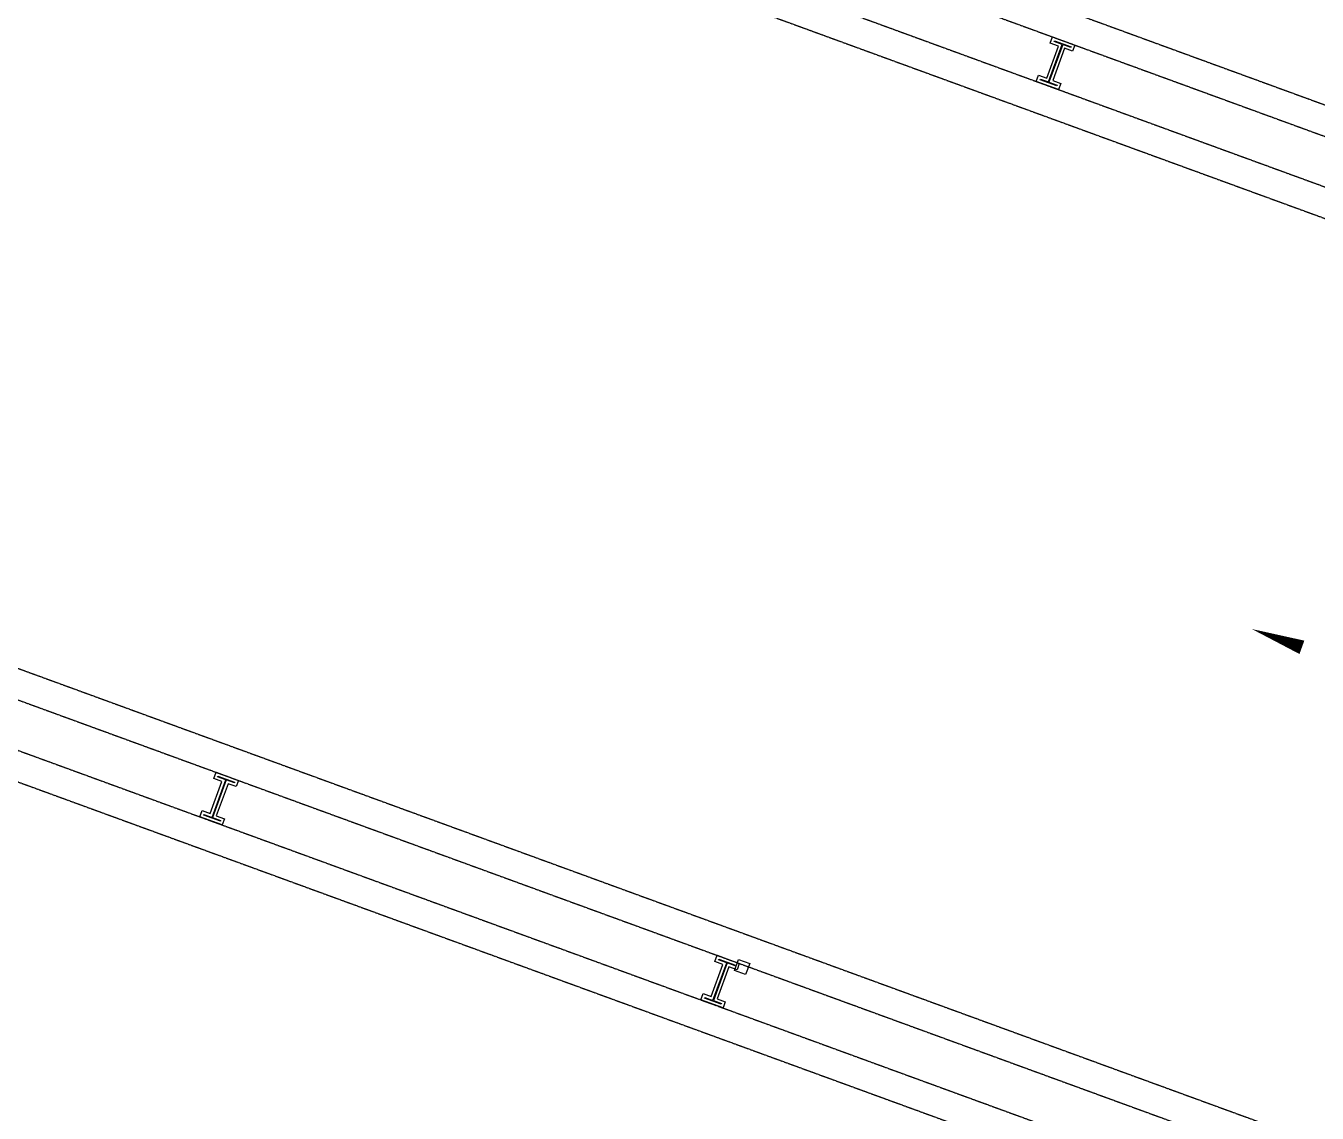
# Model space of a CAD drawing. Extents: x -111898 to 889894, y -2 to 1194865.
# Drawn here: x 572116 to 593909, y 901304 to 919654 of the extents above; entities that cross this region are included whole.
import ezdxf

# ---------------------------------------------------------------- set-up
doc = ezdxf.new("R2010")
doc.units = 0
doc.header["$LTSCALE"] = 10
doc.header["$MEASUREMENT"] = 0
doc.linetypes.add('10平面$0$DASH', pattern=[0.35, 0.25, -0.1])
doc.layers.get('Defpoints').update_dxf_attribs({"color": 210})
doc.layers.add('0-WALL', color=252, linetype='Continuous')
doc.layers.add('WALL', color=252, linetype='Continuous')

msp = doc.modelspace()

# ---------------------------------------------------------------- hatches: boundary and pattern name
at = {"layer": '0-WALL'}
h = msp.add_hatch(dxfattribs=at)
h.set_pattern_fill('草坪或沼泽', color=8, scale=400, angle=-0.200257)
h.set_pattern_definition([(359.79974, (-824318.4, 704905.5), (1605.5824, 1594.398), [240, -48, 64, -48, 240, -960]), (359.79974, (-824398.3, 704953.8), (1605.5824, 1594.398), [160, -120, 240, -120, 160, -800]), (359.79974, (-823836, 705591.9), (1605.5824, 1594.398), [200, -80, 200, -1120]), (359.79974, (-824634.9, 705914.7), (1605.5824, 1594.398), [80, -160, 80, -1280]), (89.79974, (-824474.9, 705914.1), (-1594.398, 1605.5824), [144, -1456]), (89.79974, (-823998.3, 704952.4), (-1594.398, 1605.5824), [160, -1440]), (89.79974, (-823596, 705591), (-1594.398, 1605.5824), [160, -1440]), (44.79974, (-823790.3, 704935.7), (5.5922, 1599.9902), [160, -2102.7417]), (134.79974, (-824206.3, 704937.2), (-1599.9902, 5.5922), [160, -2102.7417]), (63.23469, (-823838.3, 704943.9), (5.5922, 1599.99023), [160, -3417.7088]), (75.7635, (-823918.27, 704952.15), (5.59221, 1599.99023), [160, -6436.969]), (75.7635, (-823516.03, 705590.75), (5.59221, 1599.99023), [128, -6468.969]), (75.7635, (-824442.9, 705914), (5.59221, 1599.99023), [112, -6484.969]), (103.835987, (-824078.27, 704952.7), (5.59221, 1599.99023), [160, -6436.969]), (103.835987, (-823676.03, 705591.3), (5.59221, 1599.99023), [128, -6468.969]), (103.835987, (-824506.9, 705914.2), (5.59221, 1599.99023), [112, -6484.969]), (116.364795, (-824158.3, 704945), (5.5922, 1599.99023), [160, -3417.7069])])
edge = h.paths.add_edge_path()
edge.add_line((741503.08, 933538.38), (741712.87, 934018.57))
edge.add_line((741712.87, 934018.57), (745060.96, 941812.89))
edge.add_line((745060.96, 941812.89), (766890.86, 1001849.76))
edge.add_line((766890.86, 1001849.76), (760346.98, 1016169.02))
edge.add_line((760346.98, 1016169.02), (737579.78, 1026362.54))
edge.add_line((737579.78, 1026362.54), (720756.11, 1037729.77))
edge.add_line((720756.11, 1037729.77), (653654.65, 1067773.01))
edge.add_line((653654.65, 1067773.01), (467795.25, 820503.81))
edge.add_line((467795.25, 820503.81), (468143.58, 820404.89))
edge.add_line((468143.58, 820404.89), (647181.92, 1058601.18))
edge.add_line((647181.92, 1058601.18), (648464.56, 1058132.56))
edge.add_line((648464.56, 1058132.56), (650350.23, 1063296.8))
edge.add_line((650350.23, 1063296.8), (720796.15, 1037558.69))
edge.add_line((720796.15, 1037558.69), (718909.6, 1032395.07))
edge.add_line((718909.6, 1032395.07), (725484.49, 1029992.9))
edge.add_line((725484.49, 1029992.9), (726513.26, 1032808.65))
edge.add_line((726513.26, 1032808.65), (729331.07, 1031779.14))
edge.add_line((729331.07, 1031779.14), (728302.36, 1028963.46))
edge.add_line((728302.36, 1028963.46), (747084.56, 1022101.19))
edge.add_line((747084.56, 1022101.19), (755217.14, 1018452.95))
edge.add_arc((743028.5, 1006160.87), 17310.64, -14.619994, 45.242091, ccw=False)
edge.add_line((759778.64, 1001791.54), (760685.99, 1001458.08))
edge.add_line((760685.99, 1001458.08), (765094.65, 999847.31))
edge.add_line((765094.65, 999847.31), (740941.69, 933744.02))
edge.add_line((740941.69, 933744.02), (741503.08, 933538.38))

# ---------------------------------------------------------------- linework, layer by layer
at = {"layer": 'Defpoints', "color": 1}
msp.add_lwpolyline([(584263.2, 903643.35), (584075.35, 903711.99), (584143.98, 903899.84), (584331.84, 903831.21)], close=True, dxfattribs=at)
at = {"layer": 'WALL', "color": 8, "linetype": '10平面$0$DASH'}
for p, q in [((573084.07, 925975.93), (700167.61, 879544.67)), ((572912.48, 925506.3), (699996.03, 879075.03)), ((572637.94, 924754.88), (699721.49, 878323.61)), ((572466.35, 924285.24), (699549.9, 877853.98)), ((567421.72, 910477.94), (694505.26, 864046.68)), ((567250.13, 910008.3), (694333.68, 863577.04)), ((566975.59, 909256.88), (694059.14, 862825.62)), ((566804.01, 908787.25), (693887.55, 862355.99))]:
    msp.add_line(p, q, dxfattribs=at)
at = {"layer": 'WALL', "color": 8}
for points in [[(589443.67, 919466.46), (589819.38, 919329.19), (589780.95, 919223.99), (589643.81, 919274.09), (589446.15, 918733.07), (589583.28, 918682.97), (589544.84, 918577.77), (589169.13, 918715.04), (589207.57, 918820.24), (589344.7, 918770.13), (589542.37, 919311.15), (589405.24, 919361.26)], [(589473.48, 919402.33), (589755.26, 919299.38), (589751.14, 919288.11), (589614.01, 919338.21), (589382.02, 918703.27), (589519.16, 918653.16), (589515.04, 918641.89), (589233.26, 918744.84), (589237.38, 918756.11), (589374.51, 918706.01), (589606.49, 919340.96), (589469.36, 919391.06)], [(575327.87, 907057.02), (575703.58, 906919.75), (575665.15, 906814.55), (575528.01, 906864.65), (575330.35, 906323.63), (575467.48, 906273.53), (575429.04, 906168.33), (575053.33, 906305.6), (575091.77, 906410.8), (575228.9, 906360.69), (575426.57, 906901.71), (575289.44, 906951.82)], [(575357.68, 906992.89), (575639.46, 906889.94), (575635.34, 906878.67), (575498.21, 906928.77), (575266.22, 906293.83), (575403.36, 906243.72), (575399.24, 906232.45), (575117.46, 906335.4), (575121.58, 906346.67), (575258.71, 906296.57), (575490.69, 906931.52), (575353.56, 906981.62)], [(583781.32, 903968.46), (584157.03, 903831.19), (584118.6, 903725.99), (583981.46, 903776.1), (583783.8, 903235.08), (583920.93, 903184.97), (583882.49, 903079.78), (583506.79, 903217.04), (583545.22, 903322.24), (583682.35, 903272.14), (583880.02, 903813.16), (583742.89, 903863.26)], [(583811.13, 903904.34), (584092.91, 903801.39), (584088.79, 903790.12), (583951.66, 903840.22), (583719.67, 903205.27), (583856.81, 903155.17), (583852.69, 903143.9), (583570.91, 903246.85), (583575.03, 903258.12), (583712.16, 903208.02), (583944.14, 903842.97), (583807.01, 903893.07)]]:
    msp.add_lwpolyline(points, close=True, dxfattribs=at)
msp.add_lwpolyline([(599287.13, 907106.74, 0, 0, 0), (592806.15, 909474.63, 0, 240, 0), (593651.49, 909165.78, 0, 0, 0)], format="xyseb", dxfattribs=at)

doc.saveas('drawing.dxf')
